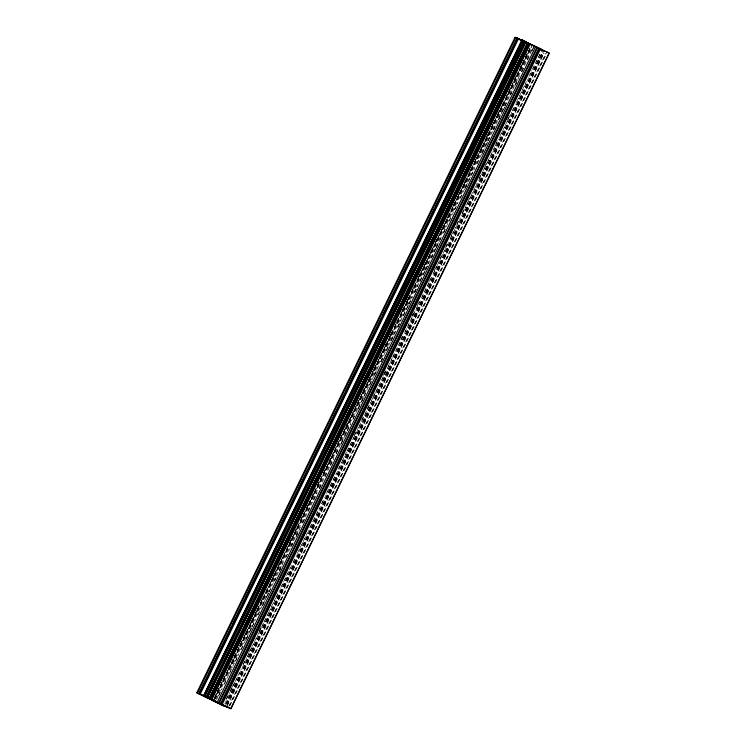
<?xml version="1.0" encoding="UTF-8"?>
<svg xmlns="http://www.w3.org/2000/svg" width="746" height="746" viewBox="0 0 746 746"><rect width="100%" height="100%" fill="white"/><g stroke="black" fill="none" stroke-linecap="round" stroke-linejoin="round"><path stroke-width="0.56" stroke-dasharray="3.73 2.8" d="M217.039 692.036L218.625 688.698M222.625 680.52L224.22 677.172M228.22 668.994L229.815 665.656M233.815 657.478L235.4 654.139M239.41 645.961L240.93 642.819M245.005 634.445L246.59 631.107M250.591 622.929L252.12 619.786M256.186 611.403L257.715 608.27M261.781 599.887L263.366 596.548M273.027 576.658L274.556 573.515M278.622 565.132L280.151 561.99M289.812 542.1L291.332 538.957M295.397 530.583L296.927 527.441M300.992 519.067L302.522 515.924M306.587 507.541L308.107 504.399M312.182 496.025L313.702 492.882M317.768 484.508L319.297 481.366M323.363 472.992L324.892 469.849M328.958 461.476L330.487 458.333M340.148 438.434L341.668 435.291M345.734 426.917L347.263 423.775M356.924 403.884L359.46 398.644M362.519 392.359L364.999 387.323M368.104 380.842L370.65 375.611M373.699 369.326L376.245 364.085M379.294 357.81L381.775 352.774M384.889 346.293L387.426 341.053M390.484 334.767L392.955 329.732M396.07 323.251L398.616 318.02M401.665 311.735L404.211 306.503M407.26 300.218L409.74 295.183M412.855 288.702L415.391 283.461M418.441 277.176L420.986 271.945M424.036 265.66L426.581 260.429M430.582 252.251L432.176 248.912M435.226 242.627L437.762 237.387M441.772 229.209L443.357 225.87M447.367 217.692L448.952 214.354M452.953 206.176L454.547 202.837M458.548 194.659L460.077 191.517M464.143 183.143L465.728 179.795M469.738 171.617L471.323 168.279M475.333 160.101L476.853 156.958M480.918 148.585L482.513 145.246M486.513 137.068L488.043 133.926M492.108 125.552L493.693 122.204M497.759 113.83L499.288 110.688M508.949 90.798L510.478 87.655M514.544 79.272L516.064 76.139M520.139 67.755L521.659 64.613M525.725 56.239L527.254 53.097M228.015 669.889L214.288 698.163L530.024 47.986M228.518 668.845L240.212 644.758M240.725 643.714L256.997 610.2M257.501 609.156L263.608 596.586M265.641 592.399L268.178 587.167M270.211 582.98L284.963 552.609M286.996 548.422L294.111 533.763M294.623 532.719L323.093 474.074M323.605 473.029L352.075 414.394M352.578 413.349L381.057 354.704M381.56 353.66L387.668 341.099M389.701 336.903L392.237 331.672M394.28 327.485L404.444 306.541M406.477 302.354L409.022 297.113M411.055 292.926L418.17 278.267M418.683 277.223L447.152 218.587M447.665 217.534L476.135 158.898M476.647 157.854L482.746 145.284M484.779 141.097L499.522 110.734M501.554 106.538L504.1 101.307M506.133 97.12L513.248 82.461M513.761 81.407L529.017 50.001M214.466 698.265L530.21 48.014M214.606 698.349L530.863 47.045M214.326 699.44L531.087 47.091M214.484 699.599L531.758 46.196M215.062 699.161L531.917 46.69M216.023 699.095L532.28 47.791M216.592 699.748L218.112 696.605M218.625 695.552L222.177 688.222M224.21 684.035L234.887 662.047M235.4 661.003L238.962 653.673M240.995 649.486L251.672 627.489M252.176 626.444L255.738 619.115M257.771 614.928L268.448 592.939M268.961 591.895L273.53 582.467M274.043 581.423L283.704 561.524M285.737 557.337L290.315 547.909M290.819 546.865L300.479 526.974M302.512 522.778L313.189 500.79M313.702 499.745L317.264 492.416M319.297 488.229L329.974 466.241M330.478 465.187L334.04 457.858M336.073 453.671L346.75 431.682M347.263 430.638L350.816 423.308M352.849 419.121L363.526 397.133M364.039 396.079L368.617 386.661M369.121 385.607L378.781 365.717M380.814 361.53L385.393 352.103M385.906 351.058L395.566 331.159M397.599 326.972L408.276 304.983M408.78 303.939L412.342 296.61M414.375 292.413L425.052 270.425M425.565 269.381L441.324 236.92M443.357 232.733L454.034 210.745M454.538 209.691L458.1 202.362M460.133 198.175L470.81 176.187M471.323 175.142L474.876 167.813M476.918 163.626L487.595 141.637M488.098 140.584L492.677 131.165M493.181 130.112L504.371 107.079M504.874 106.035L509.453 96.607M509.966 95.563L519.626 75.663M521.659 71.476L533.353 47.39M218.69 695.766L221.739 689.481M224.285 684.25L226.831 679.009M229.367 673.778L232.416 667.493M235.475 661.208L238.524 654.932M241.061 649.691L243.606 644.46M246.152 639.219L251.738 627.703M252.251 626.659L254.796 621.418M257.846 615.142L260.382 609.902M262.415 605.715L268.523 593.145M269.026 592.1L271.572 586.869M274.621 580.584L277.167 575.343M279.2 571.156L282.753 563.827M285.811 557.551L288.348 552.31M291.397 546.025L293.943 540.794M295.975 536.607L299.538 529.278M302.587 522.993L305.133 517.761M308.182 511.476L310.718 506.236M313.768 499.96L316.826 493.675M319.363 488.434L321.908 483.203M324.958 476.918L327.503 471.686M330.553 465.401L333.602 459.116M336.148 453.885L338.684 448.644M341.23 443.413L346.825 431.897M347.328 430.843L350.378 424.567M352.923 419.327L355.469 414.095M358.005 408.855L363.6 397.338M364.104 396.294L366.65 391.053M369.699 384.777L372.245 379.537M374.278 375.35L377.84 368.02M380.889 361.735L383.425 356.504M386.484 350.219L389.02 344.988M391.053 340.791L395.632 331.373M397.665 327.186L401.227 319.857M403.26 315.661L406.822 308.331M408.855 304.144L412.407 296.815M414.45 292.628L418.002 285.298M420.035 281.111L423.597 273.782M425.63 269.595L429.192 262.266M431.225 258.069L435.804 248.651M436.307 247.607L440.886 238.179M443.422 232.939L445.968 227.707M449.017 221.422L451.563 216.191M454.612 209.906L457.662 203.621M460.207 198.389L462.744 193.149M465.29 187.917L470.885 176.401M471.388 175.347L474.447 169.072M476.983 163.831L479.529 158.6M482.065 153.359L487.66 141.843M488.173 140.798L490.709 135.558M493.759 129.282L496.304 124.041M498.337 119.854L504.445 107.293M504.949 106.24L507.494 101.008M510.544 94.723L513.08 89.492M515.122 85.296L518.675 77.966M521.724 71.691L524.27 66.45M527.319 60.165L529.865 54.934M531.898 50.747L533.418 47.604M245.9 640.18L247.327 637.159M250.376 630.874L251.906 627.731M262.676 605.621L264.103 602.6M267.152 596.315L268.681 593.173M274.78 580.612L275.796 578.514M279.358 571.184L280.888 568.042M291.565 546.053L292.581 543.965M296.134 536.635L297.663 533.493M302.745 523.021L304.778 518.834M319.521 488.462L321.563 484.275M340.978 444.364L342.405 441.343M345.454 435.058L346.983 431.925M357.763 409.815L359.18 406.794M362.239 400.509L363.759 397.366M369.867 384.805L371.387 381.663M374.436 375.378L376.982 370.137M381.047 361.763L382.577 358.621M386.642 350.247L388.162 347.104M391.221 340.819L393.757 335.588M397.823 327.214L399.865 323.018M403.418 315.689L404.947 312.546M407.083 308.238L408.603 305.095M409.013 304.172L410.542 301.03M414.608 292.656L416.744 288.348M419.793 282.063L421.723 277.997M423.859 273.689L425.379 270.546M425.789 269.623L428.838 263.338M431.384 258.097L432.913 254.955M436.065 248.558L438.499 243.438M443.59 232.966L445.623 228.78M465.038 188.869L466.464 185.847M481.823 154.319L483.249 151.298M486.299 145.013L487.819 141.871M493.927 129.31L494.943 127.212M498.496 119.882L500.025 116.74M503.074 110.455L504.604 107.321M510.702 94.751L511.719 92.653M515.281 85.324L516.801 82.191M521.892 71.719L523.925 67.522M532.057 50.775L533.586 47.632M230.094 690.805L231.614 687.663M259.076 631.125L260.596 627.983M354.154 435.31L355.683 432.176M383.136 375.63L384.666 372.487M412.118 315.94L413.638 312.798M507.196 120.134L508.725 116.991M226.364 698.685L227.884 695.542M231.95 687.169L233.479 684.026M243.14 664.127L244.669 660.993M248.735 652.61L250.255 649.468M259.916 629.577L261.445 626.435M361.605 420.157L363.134 417.014M367.2 408.631L368.729 405.498M372.795 397.114L374.324 393.972M383.985 374.082L385.505 370.939M400.761 339.523L402.28 336.381M411.941 316.49L413.47 313.348M417.536 304.974L419.065 301.832M428.726 281.932L430.246 278.79M434.321 270.416L435.841 267.273M439.907 258.899L441.436 255.757M445.502 247.383L447.031 244.24M451.097 235.857L452.617 232.724M456.692 224.341L458.212 221.198M462.278 212.824L463.807 209.682M467.873 201.308L469.402 198.166M479.063 178.275L480.583 175.133M484.658 166.75L486.178 163.607M495.838 143.717L497.368 140.574M226.392 699.515L229.982 692.204M230.458 691.141L234.561 682.581M235.027 681.723L241.172 669.171M243.168 664.966L246.767 657.646M247.234 656.592L251.337 648.032M251.812 647.164L258.965 632.515M259.44 631.461L263.543 623.096M264.009 622.033L268.122 613.473M268.588 612.606L275.74 597.966M276.216 596.903L278.799 591.681M280.794 587.475L290.492 567.398M292.991 562.344L295.575 557.122M297.57 552.926L307.268 533.045M309.776 527.795L312.863 521.333M313.329 520.466L319.475 507.718M321.47 503.709L324.044 498.487M326.552 493.237L329.639 486.774M330.114 485.907L336.25 473.356M338.246 469.159L341.845 461.839M342.311 460.776L346.424 452.216M346.89 451.358L354.042 436.708M354.518 435.645L358.621 427.281M359.096 426.227L370.827 402.15M371.294 401.096L375.406 392.536M375.872 391.669L387.603 367.601M388.079 366.538L392.182 357.977M392.648 357.11L402.859 336.185M404.854 331.979L419.634 301.636M421.63 297.43L431.328 277.549M433.361 273.362L436.923 265.837M437.398 264.97L448.113 242.991M450.146 238.608L453.699 231.279M454.174 230.411L460.31 217.86M462.306 213.664L465.905 206.344M466.381 205.281L470.484 196.73M470.95 195.862L477.095 183.311M479.091 179.105L482.681 171.785M483.156 170.731L487.259 162.171M487.735 161.304L494.887 146.654M495.353 145.601L497.936 140.379M499.932 136.173L511.663 112.105M512.138 111.042L514.712 105.82M516.717 101.615L526.415 81.547M528.914 76.493L532.001 70.021M532.476 69.154L541.158 51.371M224.76 703.664L541.521 51.315M225.665 704.196L542.426 51.847M225.879 704.093L542.64 51.735M225.954 704.14L542.78 51.81M226.597 703.991L542.855 52.686M226.84 704.457L543.601 52.108M226.887 705.474L543.648 53.125M227.39 704.672L543.648 53.367M227.288 705.865L544.048 53.274M228.696 706.415L545.96 53.013M229.47 705.651L546.743 52.248M230.001 705.669L546.258 54.365"/><path stroke-width="1.12" d="M207.099 697.883L196.767 692.792L515.057 37.3L521.715 40.545M515.831 37.598L197.541 693.09L196.767 692.792M204.367 696.503L206.931 697.482L198.902 693.603L517.192 38.111L522.62 40.685M206.26 679.214L199.145 693.873L198.697 693.705M208.805 673.983L218.97 653.039M219.986 650.941L231.68 626.864M232.696 624.766L244.39 600.679M245.406 598.59L297.272 491.782M298.288 489.693L308.462 468.749M309.478 466.651L321.172 442.565M322.188 440.476L332.352 419.532M333.369 417.443L345.062 393.356M346.088 391.258L356.252 370.314M357.269 368.226L368.962 344.139M369.979 342.05L381.672 317.964M382.689 315.866L410.654 258.275M411.671 256.186L434.554 209.066M435.571 206.968L445.744 186.024M446.761 183.936L456.925 162.992M459.471 157.751L469.635 136.816M470.651 134.718L482.345 110.632M483.361 108.543L495.055 84.457M496.081 82.358L517.435 38.382L516.978 38.214M198.902 693.603L199.546 693.855L517.836 38.363M199.546 693.855L200.208 694.162L518.498 38.671M200.208 694.162L221.012 703.898L203.677 695.431L521.976 39.939L523.533 40.61L205.243 696.102L209.421 698.293L527.711 42.802L521.967 39.939M203.9 695.542L414.394 262.042M415.41 259.953L522.181 40.051M203.686 695.431L204.227 695.636L522.517 40.144M204.227 695.636L522.825 40.284M204.535 695.776L523.235 40.471M206.754 696.867L524.792 41.235L206.502 696.727M207.481 697.258L525.771 41.767M207.77 697.407L526.061 41.916M222.243 704.289L209.365 698.284L527.571 42.746L540.533 48.798L222.243 704.289L221.348 703.944L230.943 708.7L549.233 53.208L539.638 48.453L540.533 48.798M209.654 698.442L527.944 42.951M210.232 698.732L528.522 43.24M210.913 699.067L529.203 43.576M211.472 699.328L529.763 43.837M211.901 699.506L530.192 44.014M217.356 702.07L535.647 46.578M218.774 702.769L537.064 47.278M219.165 702.956L537.456 47.464M220.592 703.497L538.882 48.005M221.525 703.935L539.815 48.443M226.262 694.703L229.824 687.374M232.37 682.133L233.386 680.044M238.972 668.528L241.005 664.332M245.08 655.958L246.096 653.869M251.691 642.343L253.724 638.156M256.26 632.925L258.806 627.684M267.45 609.883L269.987 604.652M278.631 586.85L282.706 578.476M289.821 563.817L293.887 555.434M301.515 539.731L306.597 529.259M314.225 513.556L317.787 506.226M326.935 487.371L330.497 480.042M339.644 461.196L343.207 453.866M352.364 435.021L354.397 430.834M358.462 422.45L359.479 420.362M365.074 408.836L367.107 404.649M369.643 399.418L370.659 397.32M380.833 376.376L383.379 371.144M389.981 357.53L390.997 355.441M392.023 353.343L396.089 344.969M403.204 330.31L407.269 321.927M414.897 306.224L419.979 295.752M427.607 280.048L431.169 272.719M440.317 253.864L443.879 246.534M453.036 227.689L455.069 223.502M464.217 204.656L467.779 197.326M471.845 188.943L472.861 186.854M476.927 178.481L480.489 171.151M483.035 165.91L484.051 163.812M490.654 150.207L491.679 148.109M494.216 142.878L496.761 137.637M503.373 124.022L504.389 121.934M505.406 119.836L509.471 111.462M516.586 96.803L520.652 88.429M529.296 70.628L533.371 62.244M230.766 708.597L549.056 53.106M524.037 40.965L525.044 41.375M524.503 41.72L525.221 41.99M526.769 42.755L530.266 44.527M533.297 45.693L530.9 44.76M536.048 47.362L535.283 47.035M541.596 49.478L540.402 48.984M543.871 50.597L544.664 51.026M543.153 50.691L544.114 51.054M547.275 52.276L546.473 51.968L549.233 53.208M540.971 50.057L541.661 50.327M206.036 697.314L225.824 706.546M208.05 698.088L228.453 707.74L223.371 705.623M212.61 700.55L212.162 700.382L223.371 705.819L222.196 705.324M214.046 701.259L215.575 701.837M215.641 702.051L217.757 702.853M220.76 704L223.306 704.97M228.183 707.46L228.985 707.768M229.871 708.29L230.943 708.7M529.977 44.247L529.455 44.014M529.753 43.939L531.544 44.844M538.547 48.033L531.553 44.76L537.456 47.707M529.716 44.2L530.397 44.527M524.242 41.515L517.192 38.111M526.247 42.214L528.793 43.473M544.664 51.269L539.218 48.537M535.106 46.849L538.071 48.313M540.057 49.292L542.034 50.271M515.057 37.3L522.284 40.862M524.662 41.282L526.051 42.102"/></g></svg>
